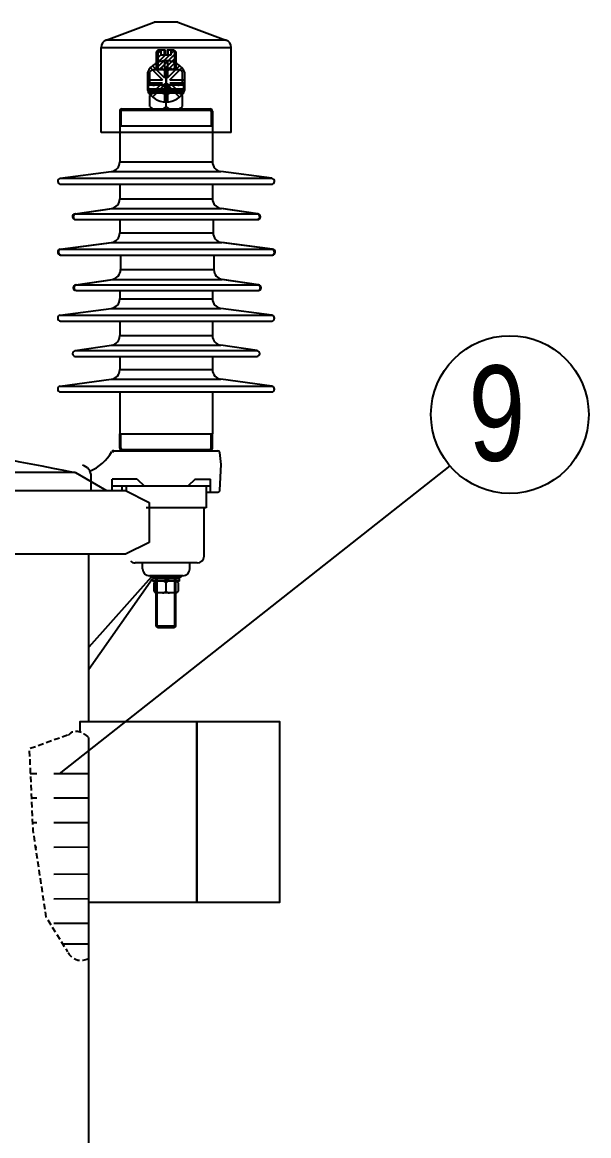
# Model space of a CAD drawing. Header units: millimetres. Extents: x 14764 to 253586, y -11609 to 135872.
# Drawn here: x 247529 to 247817, y 132544 to 133110 of the extents above; entities that cross this region are included whole.
import ezdxf

# ---------------------------------------------------------------- set-up
doc = ezdxf.new("R2010")
doc.units = ezdxf.units.MM
doc.header["$LTSCALE"] = 23.1
doc.linetypes.add('HIDDEN', pattern=[0.375, 0.25, -0.125])
doc.layers.get('0').update_dxf_attribs({"linetype": 'CONTINUOUS'})
doc.layers.add('PL', color=5, linetype='CONTINUOUS')
doc.styles.get("Standard").update_dxf_attribs({"font": 'txt', "width": 0.8})

msp = doc.modelspace()

# ---------------------------------------------------------------- hatches: boundary and pattern name
at = {"linetype": 'ByBlock', "lineweight": 25, "ltscale": 0.5}
h = msp.add_hatch(dxfattribs=at)
h.set_pattern_fill('ANSI31', color=0, scale=0.5, style=0)
h.set_pattern_definition([(45, (311344.9618, 142204.6847), (-1.122532015, 1.122532015), [])])
edge = h.paths.add_edge_path()
edge.add_line((247598.1176, 133095.387), (247597.3176, 133094.587))
edge.add_line((247597.3176, 133094.587), (247597.3176, 133086.3069))
edge.add_spline(control_points=[(247597.3176, 133086.3069), (247597.5868, 133086.1252), (247597.856, 133085.9435), (247598.1176, 133085.8299)], knot_values=[0, 0, 0, 0, 0.80577073, 0.80577073, 0.80577073, 0.80577073], degree=3, periodic=0)
edge.add_line((247598.1176, 133085.8299), (247598.1176, 133095.387))
edge = h.paths.add_edge_path()
edge.add_line((247606.5176, 133095.387), (247606.3176, 133095.587))
edge.add_line((247606.3176, 133095.587), (247604.8176, 133095.587))
edge.add_line((247604.8176, 133095.587), (247604.8176, 133093.087))
edge.add_line((247604.8176, 133093.087), (247599.8176, 133093.087))
edge.add_line((247599.8176, 133093.087), (247599.8176, 133095.587))
edge.add_line((247599.8176, 133095.587), (247598.3176, 133095.587))
edge.add_line((247598.3176, 133095.587), (247598.1176, 133095.387))
edge.add_line((247598.1176, 133095.387), (247598.1176, 133085.8299))
edge.add_spline(control_points=[(247598.1176, 133085.8299), (247598.4182, 133085.6993), (247599.0569, 133085.61), (247599.9274, 133086.9922), (247600.5345, 133085.8579), (247600.9234, 133085.6038), (247600.9545, 133085.5859)], knot_values=[0.80577073, 0.80577073, 0.80577073, 0.80577073, 1.7319355, 2.84261248, 4.13342635, 4.24435995, 4.24435995, 4.24435995, 4.24435995], degree=3, periodic=0)
edge.add_line((247600.9545, 133085.5859), (247601.9646, 133085.5859))
edge.add_spline(control_points=[(247601.9646, 133085.5859), (247602.6959, 133085.859), (247604.2326, 133087.0891), (247605.738, 133085.384), (247606.4302, 133085.9266), (247606.5176, 133085.9896)], knot_values=[5.35345922, 5.35345922, 5.35345922, 5.35345922, 7.61653516, 9.67877515, 9.97904513, 9.97904513, 9.97904513, 9.97904513], degree=3, periodic=0)
edge.add_spline(control_points=[(247607.3176, 133085.8776), (247607.1609, 133086.0112), (247606.8935, 133086.2391), (247606.6283, 133086.0694), (247606.5176, 133085.9896)], knot_values=[9.97904513, 9.97904513, 9.97904513, 9.97904513, 10.51765451, 10.89809679, 10.89809679, 10.89809679, 10.89809679], degree=3, periodic=0)
edge.add_line((247606.5176, 133085.9896), (247606.5176, 133095.387))
edge = h.paths.add_edge_path()
edge.add_line((247607.3176, 133094.587), (247606.5176, 133095.387))
edge.add_line((247606.5176, 133095.387), (247606.5176, 133085.9896))
edge.add_spline(control_points=[(247606.5176, 133085.9896), (247606.6283, 133086.0694), (247606.8935, 133086.2391), (247607.1609, 133086.0112), (247607.3176, 133085.8776)], knot_values=[9.97904513, 9.97904513, 9.97904513, 9.97904513, 10.35948741, 10.89809679, 10.89809679, 10.89809679, 10.89809679], degree=3, periodic=0)
edge.add_line((247607.3176, 133085.8776), (247607.3176, 133094.587))

# ---------------------------------------------------------------- linework, layer by layer
at = {"color": 0, "linetype": 'ByBlock', "lineweight": 25, "ltscale": 0.5}
for p, q in [((247571.9283, 133100.5539), (247596.3176, 133109.587)), ((247608.3176, 133109.587), (247596.3176, 133109.587)), ((247608.3176, 133109.587), (247632.7068, 133100.5539)), ((247632.7068, 133100.5539), (247571.9283, 133100.5539)), ((247569.3176, 133053.587), (247569.3176, 133096.8029)), ((247569.3176, 133096.8029), (247635.3176, 133096.8029)), ((247598.3176, 133095.587), (247597.3176, 133094.587)), ((247597.3176, 133094.587), (247597.3176, 133085.5859)), ((247598.1176, 133095.387), (247598.1176, 133085.5859)), ((247598.3176, 133095.587), (247601.8176, 133095.587)), ((247599.8176, 133093.087), (247599.8176, 133095.587)), ((247601.5247, 133093.4153), (247601.5247, 133095.2586)), ((247601.8176, 133093.087), (247601.8176, 133095.587)), ((247602.8176, 133095.587), (247602.8176, 133093.087)), ((247602.8176, 133095.587), (247606.3176, 133095.587)), ((247603.1105, 133095.2198), (247603.1105, 133093.4541)), ((247604.8176, 133093.087), (247604.8176, 133095.587)), ((247606.3176, 133095.587), (247607.3176, 133094.587)), ((247606.5176, 133095.387), (247606.5176, 133085.5859)), ((247607.3176, 133094.587), (247607.3176, 133085.5859)), ((247635.3176, 133053.587), (247635.3176, 133096.8029)), ((247599.8176, 133093.087), (247604.8176, 133093.087)), ((247601.5676, 133090.0394), (247601.5676, 133081.3768)), ((247603.0676, 133090.0394), (247603.0676, 133081.3768)), ((247594.0909, 133078.7989), (247594.0909, 133084.3735)), ((247594.3816, 133086.4415), (247600.5069, 133080.3162)), ((247595.4422, 133087.5022), (247601.5676, 133081.3768)), ((247596.3955, 133085.5859), (247608.2397, 133085.5859)), ((247602.3176, 133078.7989), (247602.3176, 133084.3735)), ((247602.3176, 133083.1013), (247602.3176, 133071.4072)), ((247603.0676, 133081.3768), (247609.1929, 133087.5022)), ((247604.1282, 133080.3162), (247610.2536, 133086.4415)), ((247610.5443, 133084.3735), (247610.5443, 133078.7989)), ((247592.8176, 133080.3162), (247600.5069, 133080.3162)), ((247592.8176, 133078.8162), (247600.5069, 133078.8162)), ((247593.3182, 133073.5864), (247593.3182, 133077.5864)), ((247611.317, 133077.5864), (247593.3182, 133077.5864)), ((247594.3816, 133072.6909), (247600.5069, 133078.8162)), ((247595.4422, 133071.6302), (247601.5676, 133077.7555)), ((247602.8607, 133075.5864), (247601.2028, 133077.5864)), ((247601.5676, 133077.7555), (247601.5676, 133069.093)), ((247604.5862, 133075.5864), (247602.9284, 133077.5864)), ((247603.0676, 133077.7555), (247603.0676, 133069.093)), ((247603.0676, 133077.7555), (247609.1929, 133071.6302)), ((247604.1282, 133080.3162), (247611.8176, 133080.3162)), ((247604.1282, 133078.8162), (247611.8176, 133078.8162)), ((247604.1282, 133078.8162), (247610.2536, 133072.6909)), ((247611.317, 133073.5864), (247611.317, 133077.5864)), ((247611.317, 133075.5864), (247593.3182, 133075.5864)), ((247611.317, 133074.5864), (247593.3182, 133074.5864)), ((247611.317, 133073.5864), (247593.3182, 133073.5864)), ((247594.0909, 133066.7994), (247594.0909, 133072.374)), ((247602.3176, 133066.7994), (247602.3176, 133072.374)), ((247610.5443, 133072.374), (247610.5443, 133066.7994)), ((247578.8176, 133064.387), (247578.8176, 133056.987)), ((247579.4176, 133064.387), (247579.4176, 133056.987)), ((247580.0176, 133065.587), (247624.6176, 133065.587)), ((247580.0176, 133064.987), (247624.6176, 133064.987)), ((247625.2176, 133064.387), (247625.2176, 133056.987)), ((247625.8176, 133064.387), (247625.8176, 133056.987)), ((247578.8176, 133056.987), (247578.8176, 133053.587)), ((247578.8176, 133056.987), (247579.4176, 133056.987)), ((247579.4176, 133056.987), (247625.2176, 133056.987)), ((247625.2176, 133056.987), (247625.8176, 133056.987)), ((247625.8176, 133056.987), (247625.8176, 133053.587)), ((247635.3176, 133053.587), (247569.3176, 133053.587)), ((247578.8176, 133053.587), (247578.8176, 133038.777)), ((247625.8176, 133053.587), (247625.8176, 133038.7469)), ((247578.8175, 133038.7469), (247625.8176, 133038.7469)), ((247548.619, 133030.3671), (247574.4795, 133033.821)), ((247574.4795, 133033.821), (247630.1556, 133033.821)), ((247656.0161, 133030.3671), (247630.1556, 133033.821)), ((247548.619, 133030.3671), (247656.0161, 133030.3671)), ((247548.7391, 133027.3823), (247655.8961, 133027.3823)), ((247578.8176, 133027.3823), (247578.8176, 133020.0342)), ((247625.8176, 133027.3823), (247625.8176, 133020.0342)), ((247556.0989, 133012.3689), (247574.5466, 133015.0876)), ((247556.4669, 133012.3689), (247574.9146, 133015.0876)), ((247574.5466, 133015.0876), (247630.0886, 133015.0876)), ((247574.9146, 133015.0876), (247630.4565, 133015.0876)), ((247578.8176, 133020.0342), (247625.8176, 133020.0342)), ((247648.5363, 133012.3689), (247630.0886, 133015.0876)), ((247648.9043, 133012.3689), (247630.4565, 133015.0876)), ((247556.0989, 133012.3689), (247648.5363, 133012.3689)), ((247556.2391, 133009.387), (247648.3961, 133009.387)), ((247556.4669, 133012.3689), (247648.9043, 133012.3689)), ((247556.6071, 133009.387), (247648.7641, 133009.387)), ((247578.8176, 133009.387), (247578.8176, 133002.7469)), ((247626.1856, 133009.387), (247626.1856, 133002.7469)), ((247626.1856, 133009.387), (247626.1856, 133002.7469)), ((247578.8176, 133002.7469), (247625.8176, 133002.7469)), ((247579.1856, 133002.7469), (247626.1856, 133002.7469)), ((247548.619, 132994.3671), (247574.4795, 132997.821)), ((247548.619, 132994.3671), (247656.0161, 132994.3671)), ((247548.987, 132994.3671), (247574.8475, 132997.821)), ((247548.987, 132994.3671), (247656.3841, 132994.3671)), ((247574.4795, 132997.821), (247630.1556, 132997.821)), ((247574.8475, 132997.821), (247630.5236, 132997.821)), ((247656.0161, 132994.3671), (247630.1556, 132997.821)), ((247656.3841, 132994.3671), (247630.5236, 132997.821)), ((247548.7391, 132991.3823), (247655.8961, 132991.3823)), ((247549.1071, 132991.3823), (247656.2641, 132991.3823)), ((247579.1856, 132991.3823), (247579.1856, 132984.0342)), ((247626.5535, 132991.3823), (247626.5535, 132984.0342)), ((247579.1856, 132984.0342), (247626.1856, 132984.0342)), ((247579.5535, 132984.0342), (247626.5535, 132984.0342)), ((247556.4669, 132976.3689), (247574.9146, 132979.0876)), ((247556.4669, 132976.3689), (247648.9043, 132976.3689)), ((247556.8348, 132976.3689), (247575.2825, 132979.0876)), ((247556.8348, 132976.3689), (247649.2722, 132976.3689)), ((247574.9146, 132979.0876), (247630.4565, 132979.0876)), ((247575.2825, 132979.0876), (247630.8245, 132979.0876)), ((247648.9043, 132976.3689), (247630.4565, 132979.0876)), ((247649.2722, 132976.3689), (247630.8245, 132979.0876)), ((247556.6071, 132973.387), (247648.7641, 132973.387)), ((247556.975, 132973.387), (247649.132, 132973.387)), ((247578.8176, 132973.387), (247578.8176, 132969.2717)), ((247578.8176, 132973.387), (247578.8176, 132969.2717)), ((247625.8176, 132973.387), (247625.8176, 132969.2717)), ((247625.8176, 132973.387), (247625.8176, 132969.2717)), ((247548.619, 132960.8919), (247574.4795, 132964.3459)), ((247574.4795, 132964.3459), (247630.1556, 132964.3459)), ((247578.8176, 132969.2717), (247625.8176, 132969.2717)), ((247656.0161, 132960.8919), (247630.1556, 132964.3459)), ((247548.619, 132960.8919), (247656.0161, 132960.8919)), ((247548.7391, 132957.9072), (247655.8961, 132957.9072)), ((247578.8176, 132957.9072), (247578.8176, 132950.559)), ((247625.8176, 132957.9072), (247625.8176, 132950.559)), ((247578.8176, 132950.559), (247625.8176, 132950.559)), ((247556.0989, 132942.8937), (247574.5466, 132945.6125)), ((247556.0989, 132942.8937), (247648.5363, 132942.8937)), ((247574.5466, 132945.6125), (247630.0886, 132945.6125)), ((247648.5363, 132942.8937), (247630.0886, 132945.6125)), ((247556.2391, 132939.9118), (247648.3961, 132939.9118)), ((247578.8176, 132939.9118), (247578.8176, 132933.2717)), ((247578.8176, 132939.9118), (247578.8176, 132933.2717)), ((247625.8176, 132939.9118), (247625.8176, 132933.2717)), ((247625.8176, 132939.9118), (247625.8176, 132933.2717)), ((247578.8176, 132933.2717), (247625.8176, 132933.2717)), ((247548.619, 132924.8919), (247574.4795, 132928.3459)), ((247548.619, 132924.8919), (247656.0161, 132924.8919)), ((247574.4795, 132928.3459), (247630.1556, 132928.3459)), ((247656.0161, 132924.8919), (247630.1556, 132928.3459)), ((247548.7391, 132921.9072), (247655.8961, 132921.9072)), ((247578.8176, 132921.9072), (247578.8176, 132900.7137)), ((247625.8176, 132921.9072), (247625.8176, 132900.7137)), ((247578.8176, 132900.7137), (247579.4176, 132900.7137)), ((247578.8176, 132893.3137), (247578.8176, 132900.7137)), ((247579.4176, 132893.3137), (247579.4176, 132900.7137)), ((247579.4176, 132900.7137), (247625.2176, 132900.7137)), ((247625.2176, 132900.7137), (247625.8176, 132900.7137)), ((247625.2176, 132893.3137), (247625.2176, 132900.7137)), ((247625.8176, 132893.3137), (247625.8176, 132900.7137)), ((247575.6529, 132892.1137), (247628.5946, 132892.1137)), ((247580.0176, 132892.7137), (247624.6176, 132892.7137)), ((247580.0176, 132892.1137), (247624.6176, 132892.1137)), ((247580.0176, 132892.1137), (247624.6176, 132892.1137)), ((247597.0676, 132892.1137), (247597.0676, 132892.7137)), ((247607.5676, 132892.7137), (247607.5676, 132892.1137)), ((247630.3176, 132885.1137), (247629.5875, 132891.2325)), ((247629.6194, 132872.0604), (247630.3176, 132885.1137)), ((247556.376, 132881.0586), (247216.1642, 132881.0349)), ((247556.376, 132881.0586), (247572.0812, 132871.9577)), ((247575.0157, 132872.084), (247575.0157, 132877.6137)), ((247587.5676, 132877.6137), (247575.0157, 132877.6137)), ((247624.8176, 132874.1137), (247575.0157, 132874.1137)), ((247579.8176, 132874.1137), (247579.8176, 132872.084)), ((247582.0676, 132874.1137), (247582.0676, 132872.084)), ((247587.5676, 132877.6137), (247591.3176, 132874.1137)), ((247617.0676, 132877.6137), (247613.3176, 132874.1137)), ((247617.0676, 132877.6137), (247624.8176, 132877.6137)), ((247622.5676, 132874.1137), (247622.5676, 132863.1137)), ((247624.8176, 132871.1137), (247624.8176, 132877.6137)), ((247147.4854, 132871.909), (247581.6454, 132871.909)), ((247581.6454, 132871.909), (247593.7954, 132865.834)), ((247622.5676, 132871.1137), (247628.6209, 132871.1137)), ((247622.5676, 132863.1137), (247592.2656, 132863.1137)), ((247593.7954, 132865.834), (247593.7954, 132845.584)), ((247621.5676, 132838.6137), (247621.5676, 132863.1137)), ((247593.7954, 132845.584), (247581.6454, 132839.509)), ((247581.6454, 132839.509), (247147.4854, 132839.509)), ((247618.0676, 132835.1137), (247586.5676, 132835.1137)), ((247590.3176, 132832.1137), (247590.3176, 132835.1137)), ((247614.3176, 132832.1137), (247614.3176, 132835.1137)), ((247610.8176, 132828.6137), (247593.8176, 132828.6137)), ((247594.7175, 132827.8537), (247594.7175, 132828.6137)), ((247609.9176, 132828.6137), (247594.7175, 132828.6137)), ((247597.3176, 132803.1137), (247597.3176, 132828.6137)), ((247597.8176, 132802.6137), (247597.8176, 132828.6137)), ((247606.8176, 132802.6137), (247606.8176, 132828.6137)), ((247607.3176, 132803.1137), (247607.3176, 132828.6137)), ((247609.9176, 132827.8537), (247609.9176, 132828.6137)), ((247609.9176, 132827.8537), (247594.7175, 132827.8537)), ((247595.4776, 132825.9537), (247595.4776, 132827.0937)), ((247609.1576, 132827.0937), (247595.4776, 132827.0937)), ((247609.1576, 132825.9537), (247595.4776, 132825.9537)), ((247596.0648, 132825.0322), (247596.0648, 132820.7952)), ((247601.3603, 132825.9537), (247602.8488, 132827.0937)), ((247602.3176, 132820.7952), (247602.3176, 132825.0322)), ((247602.56, 132825.9537), (247603.9289, 132827.0937)), ((247608.5703, 132820.7952), (247608.5703, 132825.0322)), ((247609.1576, 132827.0937), (247609.1576, 132827.8537)), ((247609.1576, 132825.9537), (247609.1576, 132827.0937)), ((247606.8187, 132819.8737), (247597.8165, 132819.8737)), ((247607.3176, 132803.1137), (247597.3176, 132803.1137)), ((247598.3176, 132802.1137), (247597.3176, 132803.1137)), ((247606.3176, 132802.1137), (247598.3176, 132802.1137)), ((247607.3176, 132803.1137), (247606.3176, 132802.1137))]:
    msp.add_line(p, q, dxfattribs=at)
at = {"color": 1}
msp.add_line((247746.2933, 132884.4868), (247548.0258, 132728.0452), dxfattribs=at)
at = {"color": 0, "linetype": 'ByBlock', "lineweight": 25}
for p, q in [((247564.2954, 132872.084), (247564.2954, 132878.9562)), ((247617.8664, 132754.4429), (247617.8664, 132663.0029))]:
    msp.add_line(p, q, dxfattribs=at)
at = {"color": 2, "linetype": 'HIDDEN', "ltscale": 3}
for p, q in [((247562.6493, 132728.0911), (247533.4024, 132727.9994)), ((247562.6493, 132715.7941), (247533.9448, 132715.7041)), ((247562.6493, 132703.259), (247534.4959, 132703.2128)), ((247562.6493, 132690.8035), (247535.9858, 132690.7198)), ((247562.6493, 132677.0674), (247538.0616, 132676.9903)), ((247562.6493, 132664.5323), (247539.9507, 132664.4951)), ((247562.6493, 132652.0768), (247543.4279, 132652.0165)), ((247562.6493, 132641.6867), (247549.8709, 132641.6466))]:
    msp.add_line(p, q, dxfattribs=at)
at = {"color": 0, "linetype": 'ByBlock', "lineweight": 25, "ltscale": 0.5}
for points in [[(247592.8176, 133084.0591), (247592.8176, 133075.1148)], [(247611.8176, 133075.1148), (247611.8176, 133084.0591)], [(247563.0635, 132266.4468), (247563.0635, 132746.5498)]]:
    msp.add_lwpolyline(points, dxfattribs=at)
at = {"color": 0, "linetype": 'ByBlock', "lineweight": 25}
for points in [[(247563.0635, 132754.4429), (247563.0635, 132839.509)], [(247563.0635, 132663.0029), (247617.8664, 132663.0029), (247617.8664, 132754.4429), (247558.5705, 132754.4429), (247558.5705, 132749.4167)], [(247573.6264, 132663.0029), (247660.0264, 132663.0029), (247660.0264, 132754.4429), (247573.6264, 132754.4429)]]:
    msp.add_lwpolyline(points, dxfattribs=at)
at = {"color": 0, "linetype": 'ByBlock', "lineweight": 25, "ltscale": 0.5, "flags": 128}
for points in [[(247594.7175, 132827.8537), (247563.0635, 132792.4211)], [(247595.4776, 132827.0937), (247563.0635, 132780.9525)]]:
    msp.add_lwpolyline(points, dxfattribs=at)
at = {"color": 1}
msp.add_circle((247776.7772, 132910.4477), 40.0405, dxfattribs=at)
at = {"color": 0, "linetype": 'ByBlock', "lineweight": 25, "ltscale": 0.5}
for centre, radius, start, end in [((247573.3176, 133096.8029), 4, 110.323137, 180), ((247631.3176, 133096.8029), 4, 0, 69.676863), ((247602.3176, 133079.587), 10.5, 25.208765, 154.791235), ((247596.5605, 133082.4757), 3.1146, 93.037743, 142.459651), ((247599.8479, 133082.4757), 3.1146, 37.540349, 86.962257), ((247604.7872, 133082.4757), 3.1146, 93.037743, 142.459651), ((247608.0746, 133082.4757), 3.1146, 37.540349, 86.962257), ((247596.5605, 133080.6967), 3.1146, 217.540349, 266.962257), ((247599.8479, 133080.6967), 3.1146, 273.037743, 322.459651), ((247604.7872, 133080.6967), 3.1146, 217.540349, 266.962257), ((247608.0746, 133080.6967), 3.1146, 273.037743, 322.459651), ((247602.3176, 133079.587), 10.5, 205.208765, 334.791235), ((247596.5605, 133070.4762), 3.1146, 93.037743, 142.459651), ((247599.8479, 133070.4762), 3.1146, 37.540349, 86.962257), ((247604.7872, 133070.4762), 3.1146, 93.037743, 142.459651), ((247608.0746, 133070.4762), 3.1146, 37.540349, 86.962257), ((247596.5605, 133068.6972), 3.1146, 217.540349, 266.962257), ((247599.8479, 133068.6972), 3.1146, 273.037743, 322.459651), ((247604.7872, 133068.6972), 3.1146, 217.540349, 266.962257), ((247608.0746, 133068.6972), 3.1146, 273.037743, 322.459651), ((247580.0176, 133064.387), 1.2, 90.074602, 180), ((247580.0176, 133064.387), 0.6, 90.074602, 180), ((247624.6176, 133064.387), 1.2, 0, 90), ((247624.6176, 133064.387), 0.6, 0, 90), ((247573.8176, 133038.777), 5, 277.60747, 0), ((247630.8176, 133038.777), 5, 180, 262.39253), ((247548.8176, 133028.8803), 1.5, 97.60747, 272), ((247655.8176, 133028.8803), 1.5, 268, 82.39253), ((247573.8176, 133020.0342), 5, 278.383672, 0), ((247630.8176, 133020.0342), 5, 180, 261.616328), ((247556.3176, 133010.8849), 1.5, 98.383672, 273), ((247556.6856, 133010.8849), 1.5, 98.383672, 267), ((247648.3176, 133010.8849), 1.5, 267, 81.616328), ((247648.6856, 133010.8849), 1.5, 273, 81.616328), ((247573.8176, 133002.777), 5, 277.60747, 0), ((247631.1856, 133002.777), 5, 180, 262.39253), ((247548.8176, 132992.8803), 1.5, 97.60747, 267), ((247549.1856, 132992.8803), 1.5, 97.60747, 267), ((247655.8176, 132992.8803), 1.5, 273, 82.39253), ((247656.1856, 132992.8803), 1.5, 273, 82.39253), ((247574.1856, 132984.0342), 5, 278.383672, 0), ((247631.5535, 132984.0342), 5, 180, 261.616328), ((247556.6856, 132974.8849), 1.5, 98.383672, 267), ((247557.0535, 132974.8849), 1.5, 98.383672, 267), ((247648.6856, 132974.8849), 1.5, 273, 81.616328), ((247649.0535, 132974.8849), 1.5, 273, 81.616328), ((247573.8176, 132969.3019), 5, 277.60747, 0), ((247630.8176, 132969.3019), 5, 180, 262.39253), ((247548.8176, 132959.4051), 1.5, 97.60747, 267), ((247655.8176, 132959.4051), 1.5, 273, 82.39253), ((247573.8176, 132950.559), 5, 278.383672, 0), ((247630.8176, 132950.559), 5, 180, 261.616328), ((247556.3176, 132941.4097), 1.5, 98.383672, 267), ((247648.3176, 132941.4097), 1.5, 273, 81.616328), ((247573.8176, 132933.3019), 5, 277.60747, 0), ((247630.8176, 132933.3019), 5, 180, 262.39253), ((247548.8176, 132923.4051), 1.5, 97.60747, 267), ((247655.8176, 132923.4051), 1.5, 273, 82.39253), ((247554.0062, 132903.6214), 24, 293.712756, 329.979694), ((247575.6524, 132891.1137), 1, 89.973747, 149.979694), ((247576.0406, 132891.1137), 1, 90, 173.178247), ((247580.0176, 132893.3137), 1.2, 180, 269.925398), ((247580.0176, 132893.3137), 0.6, 180, 269.925398), ((247624.6176, 132893.3137), 0.6, 270, 0), ((247624.6176, 132893.3137), 1.2, 270, 0), ((247628.5946, 132891.1137), 1, 6.821753, 90), ((247628.6209, 132872.1137), 1, 270, 356.942248), ((247586.5676, 132838.6137), 3.5, 227.982671, 270), ((247618.0676, 132838.6137), 3.5, 270, 0), ((247593.8176, 132832.1137), 3.5, 180, 270), ((247610.8176, 132832.1137), 3.5, 270, 0), ((247597.9419, 132823.5898), 2.3673, 93.037743, 142.459651), ((247600.4405, 132823.5898), 2.3673, 37.540349, 86.962257), ((247604.1946, 132823.5898), 2.3673, 93.037743, 142.459651), ((247606.6932, 132823.5898), 2.3673, 37.540349, 86.962257), ((247597.9419, 132822.2376), 2.3673, 217.540349, 266.962257), ((247600.4405, 132822.2376), 2.3673, 273.037743, 322.459651), ((247604.1946, 132822.2376), 2.3673, 217.540349, 266.962257), ((247606.6932, 132822.2376), 2.3673, 273.037743, 322.459651)]:
    msp.add_arc(centre, radius, start, end, dxfattribs=at)
at = {"color": 0, "linetype": 'ByBlock', "lineweight": 25}
msp.add_arc((247558.2954, 132878.9562), 6, 0, 75.433885, dxfattribs=at)
at = {"color": 0, "linetype": 'ByBlock', "lineweight": 25, "ltscale": 0.5}
msp.add_open_spline([(247597.3176, 133086.3069), (247597.8963, 133085.9164), (247598.8461, 133085.2754), (247599.9274, 133086.9922), (247601.3493, 133084.3355), (247603.8356, 133087.5388), (247605.8618, 133085.2438), (247606.8061, 133086.3136), (247607.1609, 133086.0112), (247607.3176, 133085.8776)], degree=3, knots=[0, 0, 0, 0, 1.7319355, 2.84261248, 4.13342635, 7.61653516, 9.67877515, 10.35948741, 10.89809679, 10.89809679, 10.89809679, 10.89809679], dxfattribs=at)
msp.add_open_spline([(247466.0366, 132897.3591), (247496.4342, 132892.8498), (247526.4764, 132886.9439), (247555.8286, 132881.0319)], degree=3, dxfattribs=at)
at = {"layer": 'PL', "color": 4, "linetype": 'HIDDEN', "ltscale": 0.5, "flags": 128}
msp.add_lwpolyline([(247552.3484, 132747.7019), (247532.842, 132740.7002), (247534.6602, 132699.4876), (247541.3258, 132655.3997), (247552.3484, 132637.6591)], dxfattribs=at)
at = {"layer": 'PL', "color": 4, "linetype": 'HIDDEN', "ltscale": 0.5}
for points in [[(247552.7625, 132747.7019), (247556.2153, 132751.7534), (247559.6682, 132749.1659), (247563.0635, 132746.5498)], [(247562.6493, 132634.0183), (247559.3102, 132632.9539), (247555.8619, 132632.0787), (247552.3484, 132637.6591)]]:
    msp.add_open_spline(points, degree=3, dxfattribs=at)

# ---------------------------------------------------------------- texts
at = {"color": 3, "linetype": 'Continuous', "insert": (247784.5978, 132935.3662), "char_height": 48.384, "width": 38.7072, "attachment_point": 3, "line_spacing_factor": 0.9}
msp.add_mtext('9', dxfattribs=at)

doc.saveas('drawing.dxf')
